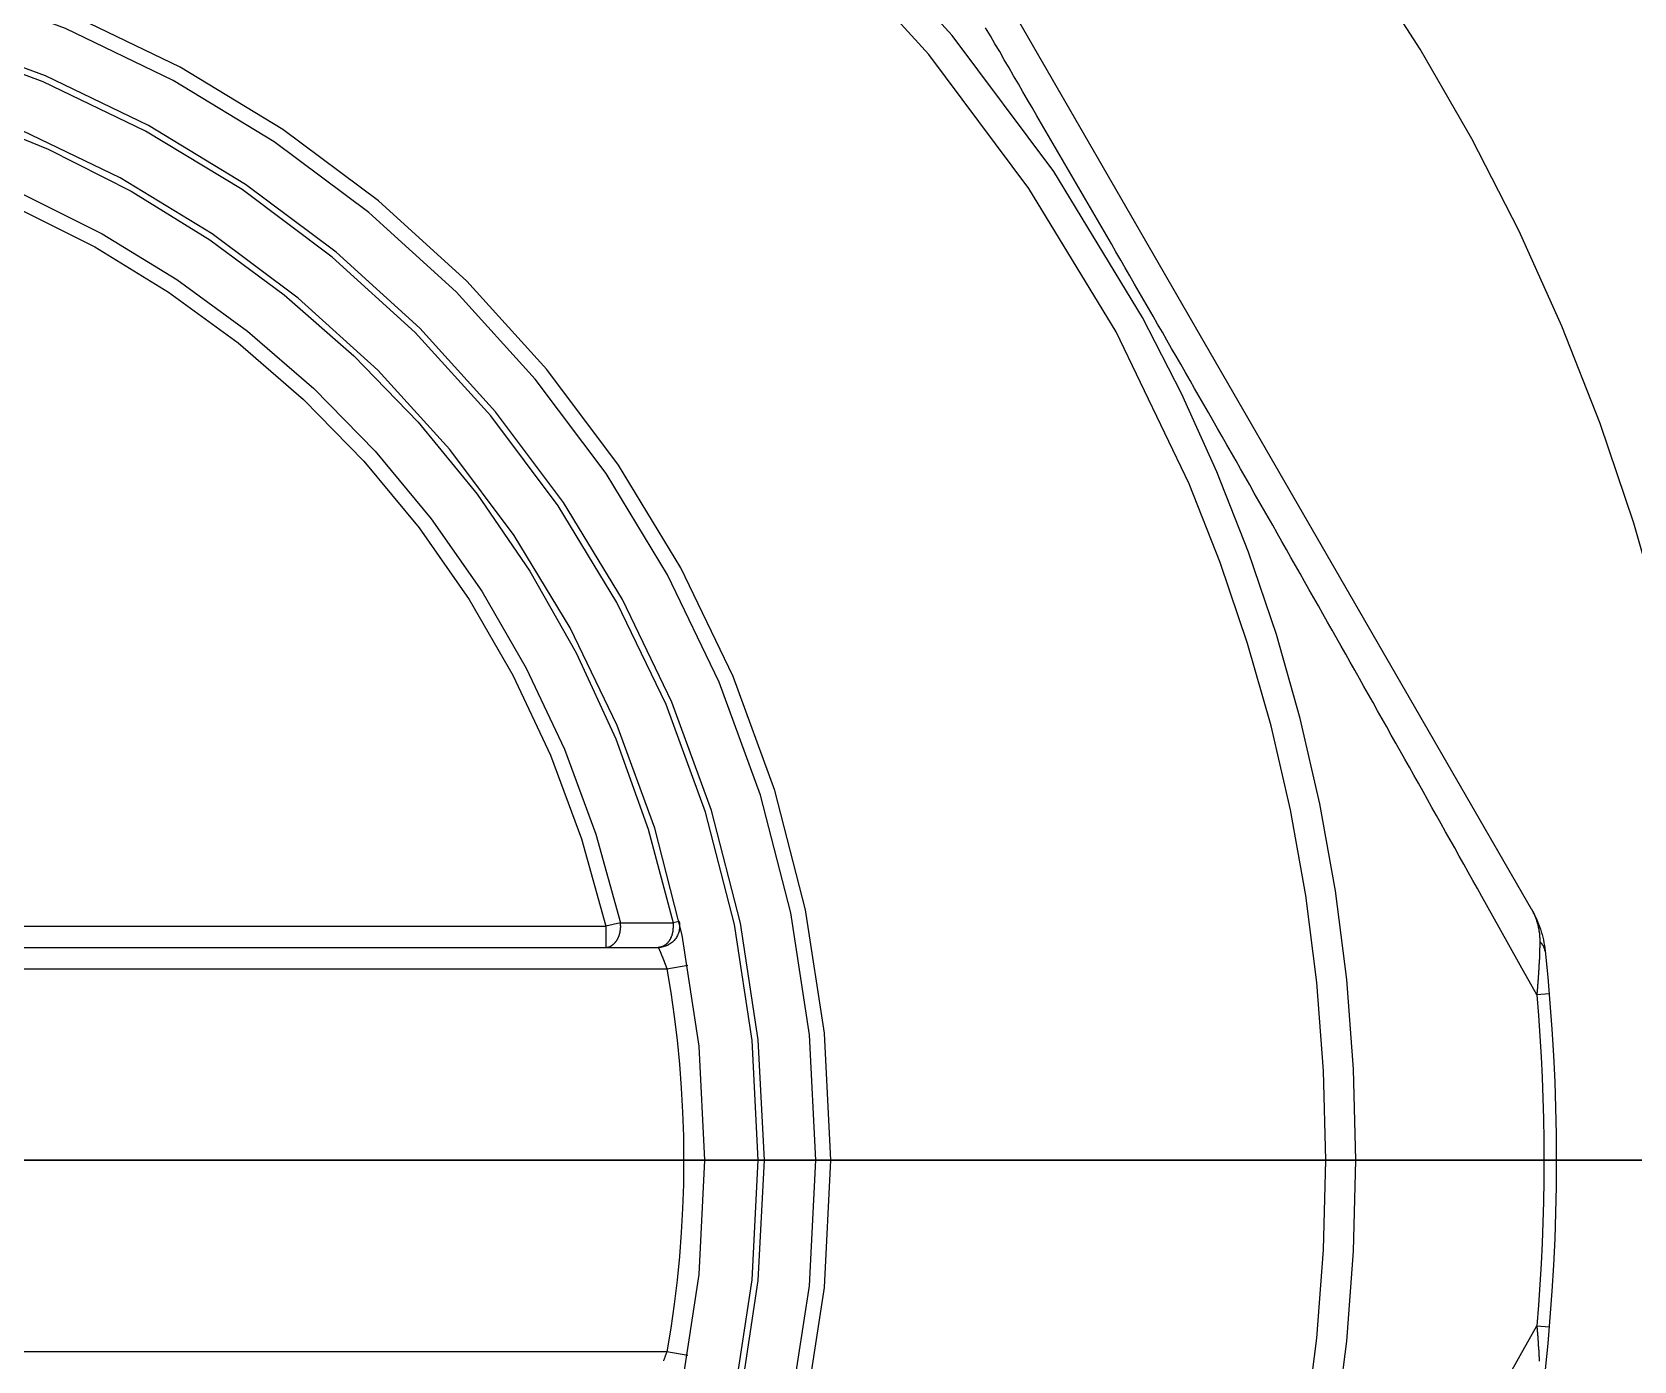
# Model space of a CAD drawing. Header units: millimetres. Extents: x 2213 to 82676, y 1050 to 28650.
# Drawn here: x 22680.98 to 22688.7, y 17291.39 to 17297.8 of the extents above; entities that cross this region are included whole.
import ezdxf

# ---------------------------------------------------------------- set-up
doc = ezdxf.new("R2010")
doc.units = ezdxf.units.MM
doc.header["$LTSCALE"] = 200
for name, pattern in [('CENTERX2', [101.6, 63.5, -12.7, 12.7, -12.7]), ('DASHDOT', [1, 0.5, -0.25, 0, -0.25]), ('DASHED', [0.75, 0.5, -0.25]), ('DGN4', [76.760163, 38.380082, -19.190041, 0, -19.190041])]:
    doc.linetypes.add(name, pattern=pattern)
doc.layers.add('A-FIX', color=5, linetype='Continuous')

# ---------------------------------------------------------------- blocks, each defined once
blk = doc.blocks.new('대변기 정면도')
at = {"linetype": 'DASHED'}
for p, q in [((14854.586, 31306.3703), (14858.2245, 31312.6723)), ((14854.7421, 31306.282), (14854.8252, 31306.4307)), ((14858.6969, 31306.3096), (14858.7262, 31306.3031)), ((14854.6405, 31306.0999), (14854.7421, 31306.282)), ((14858.8569, 31306.3035), (14858.7262, 31306.3031)), ((14858.9804, 31306.3039), (14858.8569, 31306.3035)), ((14858.9804, 31306.3039), (14859.0511, 31306.2876)), ((14859.0511, 31306.2876), (14859.0511, 31306.185)), ((14868.8723, 31306.2876), (14859.0512, 31306.2876)), ((14869.1266, 31306.185), (14858.7972, 31306.185)), ((14854.5602, 31305.9561), (14854.6405, 31306.0999)), ((14858.7565, 31306.0823), (14858.6554, 31306.1003)), ((14869.1668, 31306.0823), (14858.7563, 31306.0823)), ((14854.5003, 31305.9612), (14854.5602, 31305.9561)), ((14854.5602, 31304.3607), (14854.5003, 31304.3557)), ((14854.6402, 31304.2174), (14854.5602, 31304.3607)), ((14858.6554, 31304.2166), (14858.7565, 31304.2345)), ((14858.7569, 31304.2345), (14869.1675, 31304.2345)), ((14854.7416, 31304.0358), (14854.6402, 31304.2174))]:
    blk.add_line(p, q, dxfattribs=at)
at = {"linetype": 'DASHDOT'}
blk.add_line((14804.882, 31305.1584), (14954.1364, 31305.1584), dxfattribs=at)
at = {"linetype": 'DGN4', "lineweight": 0}
blk.add_line((14804.8824, 31305.1584), (14954.1368, 31305.1584), dxfattribs=at)
at = {"linetype": 'CENTERX2', "ltscale": 100}
blk.add_line((14956.5973, 31305.1584), (14819.236, 31305.1584), dxfattribs=at)
at = {"linetype": 'DASHED'}
for points in [[(14854.8249, 31306.4307), (14854.8469, 31306.4697), (14854.8689, 31306.5087), (14854.8909, 31306.5477), (14854.9129, 31306.5867), (14854.9339, 31306.6257), (14854.9559, 31306.6647), (14854.9779, 31306.7037), (14854.9999, 31306.7427), (14855.0219, 31306.7817), (14855.0439, 31306.8207), (14855.0659, 31306.8597), (14855.0869, 31306.8987), (14855.1089, 31306.9377), (14855.1309, 31306.9767), (14855.1529, 31307.0157), (14855.1749, 31307.0547), (14855.1969, 31307.0937), (14855.2189, 31307.1327), (14855.2409, 31307.1707), (14855.2619, 31307.2097), (14855.2839, 31307.2487), (14855.3059, 31307.2877), (14855.3279, 31307.3267), (14855.3499, 31307.3657), (14855.3719, 31307.4047), (14855.3939, 31307.4437), (14855.4159, 31307.4827), (14855.4379, 31307.5217), (14855.4599, 31307.5607), (14855.4819, 31307.5997), (14855.5039, 31307.6387), (14855.5259, 31307.6777), (14855.5479, 31307.7157), (14855.5699, 31307.7547), (14855.5919, 31307.7937), (14855.6139, 31307.8327), (14855.6359, 31307.8717), (14855.6579, 31307.9107), (14855.6799, 31307.9497), (14855.7019, 31307.9887), (14855.7239, 31308.0267), (14855.7459, 31308.0657), (14855.7679, 31308.1047), (14855.7899, 31308.1437), (14855.8119, 31308.1827), (14855.8339, 31308.2217), (14855.8559, 31308.2607), (14855.8779, 31308.2987), (14855.9009, 31308.3377), (14855.9229, 31308.3767), (14855.9449, 31308.4157), (14855.9669, 31308.4547), (14855.9889, 31308.4937), (14856.0109, 31308.5317), (14856.0329, 31308.5707), (14856.0559, 31308.6097), (14856.0779, 31308.6487), (14856.0999, 31308.6877), (14856.1219, 31308.7257), (14856.1439, 31308.7647), (14856.1659, 31308.8037), (14856.1889, 31308.8427), (14856.2109, 31308.8817), (14856.2329, 31308.9197), (14856.2549, 31308.9587), (14856.2769, 31308.9977), (14856.2999, 31309.0367), (14856.3219, 31309.0747), (14856.3439, 31309.1137), (14856.3659, 31309.1527), (14856.3889, 31309.1917), (14856.4109, 31309.2297), (14856.4329, 31309.2687), (14856.4559, 31309.3077), (14856.4779, 31309.3457), (14856.4999, 31309.3847), (14856.5229, 31309.4237), (14856.5449, 31309.4627), (14856.5669, 31309.5007), (14856.5899, 31309.5397), (14856.6119, 31309.5787), (14856.6339, 31309.6167), (14856.6569, 31309.6557), (14856.6789, 31309.6947), (14856.7019, 31309.7327), (14856.7239, 31309.7717), (14856.7459, 31309.8107), (14856.7689, 31309.8487), (14856.7909, 31309.8877), (14856.8139, 31309.9267), (14856.8359, 31309.9647), (14856.8589, 31310.0037), (14856.8809, 31310.0417), (14856.9039, 31310.0807), (14856.9259, 31310.1197), (14856.9489, 31310.1577), (14856.9709, 31310.1967), (14856.9939, 31310.2357), (14857.0159, 31310.2737), (14857.0389, 31310.3127), (14857.0609, 31310.3507), (14857.0839, 31310.3897), (14857.1059, 31310.4277), (14857.1289, 31310.4667), (14857.1509, 31310.5057), (14857.1739, 31310.5437), (14857.1959, 31310.5827), (14857.2189, 31310.6207)], [(14854.5859, 31306.3707), (14854.5859, 31306.3697), (14854.5849, 31306.3687), (14854.5849, 31306.3677), (14854.5839, 31306.3667), (14854.5839, 31306.3657), (14854.5829, 31306.3647), (14854.5829, 31306.3637), (14854.5819, 31306.3627), (14854.5819, 31306.3617), (14854.5809, 31306.3617), (14854.5809, 31306.3607), (14854.5799, 31306.3597), (14854.5799, 31306.3587), (14854.5789, 31306.3577), (14854.5789, 31306.3567), (14854.5779, 31306.3557), (14854.5779, 31306.3547), (14854.5769, 31306.3537), (14854.5769, 31306.3527), (14854.5769, 31306.3517), (14854.5759, 31306.3507), (14854.5759, 31306.3507), (14854.5749, 31306.3497), (14854.5749, 31306.3487), (14854.5739, 31306.3477), (14854.5739, 31306.3467), (14854.5729, 31306.3457), (14854.5729, 31306.3447), (14854.5729, 31306.3437), (14854.5719, 31306.3427), (14854.5719, 31306.3417), (14854.5709, 31306.3407), (14854.5709, 31306.3397), (14854.5709, 31306.3387), (14854.5699, 31306.3377), (14854.5699, 31306.3367), (14854.5689, 31306.3357), (14854.5689, 31306.3347), (14854.5689, 31306.3337), (14854.5679, 31306.3337), (14854.5679, 31306.3327), (14854.5669, 31306.3317), (14854.5669, 31306.3307), (14854.5669, 31306.3297), (14854.5659, 31306.3287), (14854.5659, 31306.3277), (14854.5659, 31306.3267), (14854.5649, 31306.3257), (14854.5649, 31306.3247), (14854.5639, 31306.3237), (14854.5639, 31306.3227), (14854.5639, 31306.3217), (14854.5629, 31306.3207), (14854.5629, 31306.3197), (14854.5629, 31306.3187), (14854.5619, 31306.3177), (14854.5619, 31306.3167), (14854.5619, 31306.3157), (14854.5609, 31306.3147), (14854.5609, 31306.3137), (14854.5609, 31306.3127), (14854.5609, 31306.3117), (14854.5599, 31306.3107), (14854.5599, 31306.3097), (14854.5599, 31306.3087), (14854.5589, 31306.3077), (14854.5589, 31306.3067), (14854.5589, 31306.3057), (14854.5579, 31306.3047), (14854.5579, 31306.3037), (14854.5579, 31306.3027), (14854.5579, 31306.3017), (14854.5569, 31306.3007), (14854.5569, 31306.2997), (14854.5569, 31306.2987), (14854.5569, 31306.2977), (14854.5559, 31306.2967), (14854.5559, 31306.2957), (14854.5559, 31306.2947), (14854.5559, 31306.2937), (14854.5549, 31306.2927), (14854.5549, 31306.2917), (14854.5549, 31306.2907), (14854.5549, 31306.2897), (14854.5539, 31306.2887), (14854.5539, 31306.2877), (14854.5539, 31306.2867), (14854.5539, 31306.2857), (14854.5529, 31306.2847), (14854.5529, 31306.2837), (14854.5529, 31306.2827), (14854.5529, 31306.2817), (14854.5529, 31306.2807), (14854.5519, 31306.2797), (14854.5519, 31306.2787), (14854.5519, 31306.2777), (14854.5519, 31306.2767), (14854.5519, 31306.2757), (14854.5509, 31306.2747), (14854.5509, 31306.2737), (14854.5509, 31306.2727), (14854.5509, 31306.2717), (14854.5509, 31306.2707), (14854.5499, 31306.2697), (14854.5499, 31306.2687), (14854.5499, 31306.2677), (14854.5499, 31306.2667), (14854.5499, 31306.2657), (14854.5499, 31306.2647), (14854.5499, 31306.2637), (14854.5489, 31306.2627), (14854.5489, 31306.2617), (14854.5489, 31306.2607), (14854.5489, 31306.2587), (14854.5489, 31306.2577), (14854.5489, 31306.2567), (14854.5489, 31306.2557), (14854.5479, 31306.2547), (14854.5479, 31306.2537), (14854.5479, 31306.2527), (14854.5479, 31306.2517), (14854.5479, 31306.2507), (14854.5479, 31306.2497), (14854.5479, 31306.2487), (14854.5479, 31306.2477), (14854.5479, 31306.2467), (14854.5469, 31306.2457), (14854.5469, 31306.2447), (14854.5469, 31306.2437), (14854.5469, 31306.2427), (14854.5469, 31306.2417), (14854.5469, 31306.2407), (14854.5469, 31306.2397), (14854.5469, 31306.2387), (14854.5469, 31306.2377), (14854.5469, 31306.2367), (14854.5469, 31306.2357), (14854.5469, 31306.2347), (14854.5469, 31306.2337), (14854.5459, 31306.2327), (14854.5459, 31306.2317), (14854.5459, 31306.2307), (14854.5459, 31306.2297), (14854.5459, 31306.2287), (14854.5459, 31306.2267), (14854.5459, 31306.2257), (14854.5459, 31306.2247), (14854.5459, 31306.2237), (14854.5459, 31306.2227), (14854.5459, 31306.2217), (14854.5459, 31306.2207), (14854.5459, 31306.2197), (14854.5459, 31306.2187), (14854.5459, 31306.2177), (14854.5459, 31306.2167), (14854.5459, 31306.2157), (14854.5459, 31306.2147), (14854.5459, 31306.2137), (14854.5459, 31306.2127)], [(14858.7259, 31306.3027), (14858.7259, 31306.3017), (14858.7259, 31306.3007), (14858.7259, 31306.3007), (14858.7259, 31306.2997), (14858.7259, 31306.2987), (14858.7259, 31306.2987), (14858.7259, 31306.2977), (14858.7259, 31306.2967), (14858.7259, 31306.2967), (14858.7259, 31306.2957), (14858.7259, 31306.2947), (14858.7259, 31306.2937), (14858.7259, 31306.2937), (14858.7259, 31306.2927), (14858.7259, 31306.2917), (14858.7259, 31306.2917), (14858.7259, 31306.2907), (14858.7259, 31306.2897), (14858.7259, 31306.2897), (14858.7259, 31306.2887), (14858.7259, 31306.2877), (14858.7259, 31306.2877), (14858.7259, 31306.2867), (14858.7259, 31306.2857), (14858.7259, 31306.2847), (14858.7259, 31306.2847), (14858.7259, 31306.2837), (14858.7259, 31306.2827), (14858.7259, 31306.2827), (14858.7259, 31306.2817), (14858.7259, 31306.2807), (14858.7259, 31306.2807), (14858.7259, 31306.2797), (14858.7259, 31306.2787), (14858.7259, 31306.2787), (14858.7259, 31306.2777), (14858.7269, 31306.2767), (14858.7269, 31306.2767), (14858.7269, 31306.2757), (14858.7269, 31306.2747), (14858.7269, 31306.2737), (14858.7269, 31306.2737), (14858.7269, 31306.2727), (14858.7269, 31306.2717), (14858.7269, 31306.2717), (14858.7269, 31306.2707), (14858.7269, 31306.2697), (14858.7269, 31306.2697), (14858.7269, 31306.2687), (14858.7269, 31306.2677), (14858.7269, 31306.2677), (14858.7269, 31306.2667), (14858.7279, 31306.2657), (14858.7279, 31306.2657), (14858.7279, 31306.2647), (14858.7279, 31306.2637), (14858.7279, 31306.2627), (14858.7279, 31306.2627), (14858.7279, 31306.2617), (14858.7279, 31306.2607), (14858.7279, 31306.2607), (14858.7289, 31306.2597), (14858.7289, 31306.2587), (14858.7289, 31306.2587), (14858.7289, 31306.2577), (14858.7289, 31306.2567), (14858.7289, 31306.2567), (14858.7289, 31306.2557), (14858.7289, 31306.2547), (14858.7299, 31306.2547), (14858.7299, 31306.2537), (14858.7299, 31306.2527), (14858.7299, 31306.2527), (14858.7299, 31306.2517), (14858.7299, 31306.2507), (14858.7309, 31306.2507), (14858.7309, 31306.2497), (14858.7309, 31306.2487), (14858.7309, 31306.2487), (14858.7309, 31306.2477), (14858.7309, 31306.2467), (14858.7319, 31306.2467), (14858.7319, 31306.2457), (14858.7319, 31306.2447), (14858.7319, 31306.2447), (14858.7319, 31306.2437), (14858.7329, 31306.2427), (14858.7329, 31306.2427), (14858.7329, 31306.2417), (14858.7329, 31306.2407), (14858.7339, 31306.2407), (14858.7339, 31306.2397), (14858.7339, 31306.2387), (14858.7339, 31306.2387), (14858.7349, 31306.2377), (14858.7349, 31306.2367), (14858.7349, 31306.2367), (14858.7349, 31306.2357), (14858.7359, 31306.2347), (14858.7359, 31306.2337), (14858.7359, 31306.2337), (14858.7369, 31306.2327), (14858.7369, 31306.2317), (14858.7369, 31306.2317), (14858.7379, 31306.2307), (14858.7379, 31306.2297), (14858.7379, 31306.2297), (14858.7389, 31306.2287), (14858.7389, 31306.2277), (14858.7389, 31306.2277), (14858.7389, 31306.2267), (14858.7399, 31306.2267), (14858.7399, 31306.2257), (14858.7399, 31306.2247), (14858.7409, 31306.2247), (14858.7409, 31306.2237), (14858.7409, 31306.2237), (14858.7419, 31306.2227), (14858.7419, 31306.2217), (14858.7429, 31306.2217), (14858.7429, 31306.2207), (14858.7429, 31306.2207), (14858.7439, 31306.2197), (14858.7439, 31306.2187), (14858.7439, 31306.2187), (14858.7449, 31306.2177), (14858.7449, 31306.2177), (14858.7449, 31306.2167), (14858.7459, 31306.2157), (14858.7459, 31306.2157), (14858.7469, 31306.2147), (14858.7469, 31306.2147), (14858.7469, 31306.2137), (14858.7479, 31306.2137), (14858.7479, 31306.2127), (14858.7489, 31306.2127), (14858.7489, 31306.2117), (14858.7499, 31306.2107), (14858.7499, 31306.2107), (14858.7499, 31306.2097), (14858.7509, 31306.2097), (14858.7509, 31306.2087), (14858.7519, 31306.2087), (14858.7519, 31306.2077), (14858.7529, 31306.2077), (14858.7529, 31306.2067), (14858.7539, 31306.2067), (14858.7539, 31306.2057), (14858.7539, 31306.2057), (14858.7549, 31306.2047), (14858.7549, 31306.2047), (14858.7559, 31306.2037), (14858.7559, 31306.2037), (14858.7569, 31306.2027), (14858.7569, 31306.2027), (14858.7579, 31306.2017)], [(14859.0509, 31306.1847), (14859.0499, 31306.1847), (14859.0489, 31306.1847), (14859.0479, 31306.1847), (14859.0479, 31306.1847), (14859.0469, 31306.1857), (14859.0459, 31306.1857), (14859.0449, 31306.1857), (14859.0439, 31306.1857), (14859.0429, 31306.1857), (14859.0419, 31306.1857), (14859.0409, 31306.1857), (14859.0399, 31306.1867), (14859.0389, 31306.1867), (14859.0379, 31306.1867), (14859.0369, 31306.1867), (14859.0369, 31306.1877), (14859.0359, 31306.1877), (14859.0349, 31306.1877), (14859.0339, 31306.1887), (14859.0329, 31306.1887), (14859.0319, 31306.1887), (14859.0309, 31306.1897), (14859.0299, 31306.1897), (14859.0289, 31306.1907), (14859.0289, 31306.1907), (14859.0279, 31306.1917), (14859.0269, 31306.1917), (14859.0259, 31306.1917), (14859.0249, 31306.1927), (14859.0239, 31306.1927), (14859.0239, 31306.1937), (14859.0229, 31306.1947), (14859.0219, 31306.1947), (14859.0209, 31306.1957), (14859.0199, 31306.1957), (14859.0189, 31306.1967), (14859.0189, 31306.1967), (14859.0179, 31306.1977), (14859.0169, 31306.1987), (14859.0159, 31306.1987), (14859.0159, 31306.1997), (14859.0149, 31306.1997), (14859.0139, 31306.2007), (14859.0129, 31306.2017), (14859.0129, 31306.2017), (14859.0119, 31306.2027), (14859.0109, 31306.2037), (14859.0099, 31306.2047), (14859.0099, 31306.2047), (14859.0089, 31306.2057), (14859.0079, 31306.2067), (14859.0079, 31306.2067), (14859.0069, 31306.2077), (14859.0059, 31306.2087), (14859.0049, 31306.2097), (14859.0049, 31306.2097), (14859.0039, 31306.2107), (14859.0039, 31306.2117), (14859.0029, 31306.2127), (14859.0019, 31306.2137), (14859.0019, 31306.2137), (14859.0009, 31306.2147), (14858.9999, 31306.2157), (14858.9999, 31306.2167), (14858.9989, 31306.2177), (14858.9989, 31306.2177), (14858.9979, 31306.2187), (14858.9979, 31306.2197), (14858.9969, 31306.2207), (14858.9959, 31306.2217), (14858.9959, 31306.2227), (14858.9949, 31306.2237), (14858.9949, 31306.2237), (14858.9939, 31306.2247), (14858.9939, 31306.2257), (14858.9929, 31306.2267), (14858.9929, 31306.2277), (14858.9919, 31306.2287), (14858.9919, 31306.2297), (14858.9919, 31306.2297), (14858.9909, 31306.2307), (14858.9909, 31306.2317), (14858.9899, 31306.2327), (14858.9899, 31306.2337), (14858.9889, 31306.2347), (14858.9889, 31306.2357), (14858.9889, 31306.2367), (14858.9879, 31306.2377), (14858.9879, 31306.2377), (14858.9879, 31306.2387), (14858.9869, 31306.2397), (14858.9869, 31306.2407), (14858.9869, 31306.2417), (14858.9859, 31306.2427), (14858.9859, 31306.2437), (14858.9859, 31306.2447), (14858.9849, 31306.2457), (14858.9849, 31306.2467), (14858.9849, 31306.2467), (14858.9839, 31306.2477), (14858.9839, 31306.2487), (14858.9839, 31306.2497), (14858.9839, 31306.2507), (14858.9829, 31306.2517), (14858.9829, 31306.2527), (14858.9829, 31306.2537), (14858.9829, 31306.2547), (14858.9829, 31306.2557), (14858.9819, 31306.2567), (14858.9819, 31306.2577), (14858.9819, 31306.2587), (14858.9819, 31306.2597), (14858.9819, 31306.2607), (14858.9809, 31306.2607), (14858.9809, 31306.2617), (14858.9809, 31306.2627), (14858.9809, 31306.2637), (14858.9809, 31306.2647), (14858.9809, 31306.2657), (14858.9809, 31306.2667), (14858.9799, 31306.2677), (14858.9799, 31306.2687), (14858.9799, 31306.2697), (14858.9799, 31306.2707), (14858.9799, 31306.2717), (14858.9799, 31306.2727), (14858.9799, 31306.2737), (14858.9799, 31306.2747), (14858.9799, 31306.2757), (14858.9799, 31306.2767), (14858.9799, 31306.2777), (14858.9799, 31306.2787), (14858.9799, 31306.2797), (14858.9799, 31306.2797), (14858.9799, 31306.2807), (14858.9789, 31306.2817), (14858.9789, 31306.2827), (14858.9789, 31306.2837), (14858.9789, 31306.2847), (14858.9789, 31306.2857), (14858.9789, 31306.2867), (14858.9789, 31306.2877), (14858.9799, 31306.2887), (14858.9799, 31306.2897), (14858.9799, 31306.2907), (14858.9799, 31306.2917), (14858.9799, 31306.2927), (14858.9799, 31306.2937), (14858.9799, 31306.2947), (14858.9799, 31306.2957), (14858.9799, 31306.2967), (14858.9799, 31306.2977), (14858.9799, 31306.2987), (14858.9799, 31306.2987), (14858.9799, 31306.2997), (14858.9799, 31306.3007), (14858.9799, 31306.3017), (14858.9799, 31306.3027), (14858.9809, 31306.3037)], [(14854.5199, 31306.1677), (14854.5199, 31306.1687), (14854.5199, 31306.1687), (14854.5199, 31306.1687), (14854.5199, 31306.1697), (14854.5199, 31306.1697), (14854.5209, 31306.1697), (14854.5209, 31306.1707), (14854.5209, 31306.1707), (14854.5209, 31306.1707), (14854.5209, 31306.1717), (14854.5209, 31306.1717), (14854.5209, 31306.1717), (14854.5209, 31306.1727), (14854.5209, 31306.1727), (14854.5209, 31306.1727), (14854.5209, 31306.1737), (14854.5209, 31306.1737), (14854.5209, 31306.1737), (14854.5209, 31306.1747), (14854.5209, 31306.1747), (14854.5209, 31306.1747), (14854.5219, 31306.1757), (14854.5219, 31306.1757), (14854.5219, 31306.1757), (14854.5219, 31306.1767), (14854.5219, 31306.1767), (14854.5219, 31306.1767), (14854.5219, 31306.1777), (14854.5219, 31306.1777), (14854.5219, 31306.1777), (14854.5219, 31306.1777), (14854.5219, 31306.1787), (14854.5219, 31306.1787), (14854.5229, 31306.1787), (14854.5229, 31306.1797), (14854.5229, 31306.1797), (14854.5229, 31306.1797), (14854.5229, 31306.1807), (14854.5229, 31306.1807), (14854.5229, 31306.1807), (14854.5229, 31306.1817), (14854.5229, 31306.1817), (14854.5239, 31306.1817), (14854.5239, 31306.1827), (14854.5239, 31306.1827), (14854.5239, 31306.1827), (14854.5239, 31306.1827), (14854.5239, 31306.1837), (14854.5239, 31306.1837), (14854.5239, 31306.1837), (14854.5249, 31306.1847), (14854.5249, 31306.1847), (14854.5249, 31306.1847), (14854.5249, 31306.1857), (14854.5249, 31306.1857), (14854.5249, 31306.1857), (14854.5249, 31306.1857), (14854.5249, 31306.1867), (14854.5259, 31306.1867), (14854.5259, 31306.1867), (14854.5259, 31306.1877), (14854.5259, 31306.1877), (14854.5259, 31306.1877), (14854.5259, 31306.1887), (14854.5259, 31306.1887), (14854.5269, 31306.1887), (14854.5269, 31306.1887), (14854.5269, 31306.1897), (14854.5269, 31306.1897), (14854.5269, 31306.1897), (14854.5269, 31306.1907), (14854.5279, 31306.1907), (14854.5279, 31306.1907), (14854.5279, 31306.1907), (14854.5279, 31306.1917), (14854.5279, 31306.1917), (14854.5279, 31306.1917), (14854.5289, 31306.1927), (14854.5289, 31306.1927), (14854.5289, 31306.1927), (14854.5289, 31306.1937), (14854.5289, 31306.1937), (14854.5289, 31306.1937), (14854.5299, 31306.1937), (14854.5299, 31306.1947), (14854.5299, 31306.1947), (14854.5299, 31306.1947), (14854.5299, 31306.1947), (14854.5309, 31306.1957), (14854.5309, 31306.1957), (14854.5309, 31306.1957), (14854.5309, 31306.1967), (14854.5309, 31306.1967), (14854.5309, 31306.1967), (14854.5319, 31306.1967), (14854.5319, 31306.1977), (14854.5319, 31306.1977), (14854.5319, 31306.1977), (14854.5319, 31306.1977), (14854.5329, 31306.1987), (14854.5329, 31306.1997), (14854.5329, 31306.1997), (14854.5339, 31306.1997), (14854.5339, 31306.1997), (14854.5339, 31306.2007), (14854.5339, 31306.2007), (14854.5339, 31306.2007), (14854.5349, 31306.2007), (14854.5349, 31306.2017), (14854.5349, 31306.2017), (14854.5349, 31306.2017), (14854.5359, 31306.2017), (14854.5359, 31306.2027), (14854.5359, 31306.2027), (14854.5359, 31306.2027), (14854.5359, 31306.2027), (14854.5369, 31306.2037), (14854.5369, 31306.2037), (14854.5369, 31306.2037), (14854.5369, 31306.2037), (14854.5379, 31306.2047), (14854.5379, 31306.2047), (14854.5379, 31306.2047), (14854.5379, 31306.2047), (14854.5379, 31306.2057), (14854.5389, 31306.2057), (14854.5389, 31306.2057), (14854.5389, 31306.2057), (14854.5389, 31306.2067), (14854.5399, 31306.2067), (14854.5399, 31306.2067), (14854.5399, 31306.2067), (14854.5399, 31306.2077), (14854.5399, 31306.2077), (14854.5409, 31306.2077), (14854.5409, 31306.2077), (14854.5409, 31306.2087), (14854.5409, 31306.2087), (14854.5419, 31306.2087), (14854.5419, 31306.2087), (14854.5419, 31306.2097), (14854.5419, 31306.2097), (14854.5429, 31306.2097), (14854.5429, 31306.2097), (14854.5429, 31306.2097), (14854.5429, 31306.2107), (14854.5439, 31306.2107), (14854.5439, 31306.2107), (14854.5439, 31306.2107), (14854.5439, 31306.2117), (14854.5449, 31306.2117), (14854.5449, 31306.2117), (14854.5449, 31306.2117), (14854.5449, 31306.2117), (14854.5459, 31306.2127)], [(14854.5459, 31306.2127), (14854.5459, 31306.2117), (14854.5459, 31306.2117), (14854.5459, 31306.2107), (14854.5459, 31306.2097), (14854.5459, 31306.2087), (14854.5459, 31306.2087), (14854.5459, 31306.2077), (14854.5459, 31306.2067), (14854.5459, 31306.2057), (14854.5459, 31306.2057), (14854.5459, 31306.2047), (14854.5459, 31306.2037), (14854.5459, 31306.2027), (14854.5459, 31306.2027), (14854.5459, 31306.2017), (14854.5459, 31306.2007), (14854.5459, 31306.1997), (14854.5459, 31306.1997), (14854.5459, 31306.1987), (14854.5459, 31306.1977), (14854.5459, 31306.1967), (14854.5459, 31306.1967), (14854.5459, 31306.1957), (14854.5459, 31306.1947), (14854.5459, 31306.1937), (14854.5459, 31306.1937), (14854.5459, 31306.1927), (14854.5459, 31306.1917), (14854.5459, 31306.1907), (14854.5459, 31306.1907), (14854.5459, 31306.1897), (14854.5459, 31306.1887), (14854.5459, 31306.1877), (14854.5459, 31306.1867), (14854.5459, 31306.1867), (14854.5459, 31306.1857), (14854.5459, 31306.1847), (14854.5459, 31306.1837), (14854.5459, 31306.1837), (14854.5469, 31306.1827), (14854.5469, 31306.1817), (14854.5469, 31306.1807), (14854.5469, 31306.1807), (14854.5469, 31306.1797), (14854.5469, 31306.1787), (14854.5469, 31306.1777), (14854.5469, 31306.1777), (14854.5469, 31306.1767), (14854.5469, 31306.1757), (14854.5469, 31306.1747), (14854.5469, 31306.1747), (14854.5469, 31306.1737), (14854.5469, 31306.1727), (14854.5469, 31306.1717), (14854.5469, 31306.1717), (14854.5469, 31306.1707), (14854.5469, 31306.1697), (14854.5469, 31306.1687), (14854.5469, 31306.1687), (14854.5469, 31306.1677), (14854.5469, 31306.1667), (14854.5469, 31306.1657), (14854.5469, 31306.1657), (14854.5469, 31306.1647), (14854.5469, 31306.1637), (14854.5469, 31306.1627), (14854.5469, 31306.1627), (14854.5469, 31306.1617), (14854.5469, 31306.1607), (14854.5469, 31306.1597), (14854.5469, 31306.1597), (14854.5469, 31306.1587), (14854.5469, 31306.1577), (14854.5469, 31306.1567), (14854.5469, 31306.1567), (14854.5469, 31306.1557), (14854.5469, 31306.1547), (14854.5469, 31306.1537), (14854.5469, 31306.1537), (14854.5469, 31306.1527), (14854.5469, 31306.1517), (14854.5469, 31306.1507), (14854.5479, 31306.1507), (14854.5479, 31306.1497), (14854.5479, 31306.1487), (14854.5479, 31306.1477), (14854.5479, 31306.1477), (14854.5479, 31306.1467), (14854.5479, 31306.1457), (14854.5479, 31306.1447), (14854.5479, 31306.1447), (14854.5479, 31306.1437), (14854.5479, 31306.1427), (14854.5479, 31306.1417), (14854.5479, 31306.1417), (14854.5479, 31306.1407), (14854.5479, 31306.1397), (14854.5479, 31306.1387), (14854.5479, 31306.1387), (14854.5479, 31306.1377), (14854.5479, 31306.1367), (14854.5479, 31306.1357), (14854.5479, 31306.1357), (14854.5479, 31306.1347), (14854.5479, 31306.1337), (14854.5479, 31306.1327), (14854.5479, 31306.1327), (14854.5479, 31306.1317), (14854.5479, 31306.1307), (14854.5479, 31306.1297), (14854.5479, 31306.1297), (14854.5479, 31306.1287), (14854.5479, 31306.1277), (14854.5479, 31306.1267), (14854.5489, 31306.1267), (14854.5489, 31306.1257), (14854.5489, 31306.1247), (14854.5489, 31306.1237), (14854.5489, 31306.1237), (14854.5489, 31306.1227), (14854.5489, 31306.1217), (14854.5489, 31306.1207), (14854.5489, 31306.1207), (14854.5489, 31306.1197), (14854.5489, 31306.1187), (14854.5489, 31306.1177), (14854.5489, 31306.1177), (14854.5489, 31306.1167), (14854.5489, 31306.1157), (14854.5489, 31306.1147), (14854.5489, 31306.1147), (14854.5489, 31306.1137), (14854.5489, 31306.1127), (14854.5489, 31306.1117), (14854.5489, 31306.1117), (14854.5489, 31306.1107), (14854.5489, 31306.1097), (14854.5489, 31306.1087), (14854.5489, 31306.1087), (14854.5489, 31306.1077), (14854.5489, 31306.1067), (14854.5499, 31306.1057), (14854.5499, 31306.1057), (14854.5499, 31306.1047), (14854.5499, 31306.1037), (14854.5499, 31306.1027), (14854.5499, 31306.1027), (14854.5499, 31306.1017), (14854.5499, 31306.1007), (14854.5499, 31306.0997), (14854.5499, 31306.0997), (14854.5499, 31306.0987), (14854.5499, 31306.0977), (14854.5499, 31306.0967), (14854.5499, 31306.0967), (14854.5499, 31306.0957), (14854.5499, 31306.0947), (14854.5499, 31306.0937)], [(14858.7969, 31306.1847), (14858.7979, 31306.1847), (14858.7969, 31306.1847), (14858.7969, 31306.1847), (14858.7969, 31306.1837), (14858.7969, 31306.1837), (14858.7959, 31306.1827), (14858.7959, 31306.1827), (14858.7959, 31306.1817), (14858.7959, 31306.1817), (14858.7949, 31306.1807), (14858.7949, 31306.1807), (14858.7949, 31306.1797), (14858.7949, 31306.1797), (14858.7949, 31306.1797), (14858.7939, 31306.1787), (14858.7939, 31306.1787), (14858.7939, 31306.1787), (14858.7939, 31306.1777), (14858.7939, 31306.1777), (14858.7939, 31306.1777), (14858.7939, 31306.1777), (14858.7939, 31306.1767), (14858.7939, 31306.1767), (14858.7939, 31306.1767), (14858.7939, 31306.1767), (14858.7929, 31306.1757), (14858.7929, 31306.1757), (14858.7929, 31306.1757), (14858.7929, 31306.1747), (14858.7929, 31306.1747), (14858.7929, 31306.1747), (14858.7929, 31306.1737), (14858.7929, 31306.1737), (14858.7919, 31306.1737), (14858.7919, 31306.1727), (14858.7919, 31306.1727), (14858.7919, 31306.1727), (14858.7919, 31306.1717), (14858.7919, 31306.1717), (14858.7909, 31306.1707), (14858.7909, 31306.1707), (14858.7909, 31306.1707), (14858.7909, 31306.1697), (14858.7909, 31306.1697), (14858.7909, 31306.1697), (14858.7899, 31306.1687), (14858.7899, 31306.1687), (14858.7899, 31306.1677), (14858.7899, 31306.1677), (14858.7899, 31306.1677), (14858.7899, 31306.1667), (14858.7889, 31306.1667), (14858.7889, 31306.1657), (14858.7889, 31306.1657), (14858.7889, 31306.1657), (14858.7889, 31306.1647), (14858.7889, 31306.1647), (14858.7879, 31306.1647), (14858.7879, 31306.1637), (14858.7879, 31306.1637), (14858.7879, 31306.1637), (14858.7879, 31306.1627), (14858.7879, 31306.1627), (14858.7869, 31306.1617), (14858.7869, 31306.1617), (14858.7869, 31306.1617), (14858.7869, 31306.1607), (14858.7869, 31306.1607), (14858.7869, 31306.1607), (14858.7869, 31306.1597), (14858.7859, 31306.1597), (14858.7859, 31306.1597), (14858.7859, 31306.1587), (14858.7859, 31306.1587), (14858.7859, 31306.1587), (14858.7859, 31306.1577), (14858.7859, 31306.1577), (14858.7849, 31306.1577), (14858.7849, 31306.1567), (14858.7849, 31306.1567), (14858.7849, 31306.1567), (14858.7849, 31306.1557), (14858.7849, 31306.1557), (14858.7849, 31306.1547), (14858.7839, 31306.1547), (14858.7839, 31306.1547), (14858.7839, 31306.1537), (14858.7839, 31306.1537), (14858.7839, 31306.1537), (14858.7839, 31306.1527), (14858.7839, 31306.1527), (14858.7839, 31306.1527), (14858.7829, 31306.1517), (14858.7829, 31306.1517), (14858.7829, 31306.1517), (14858.7829, 31306.1507), (14858.7829, 31306.1507), (14858.7829, 31306.1507), (14858.7829, 31306.1497), (14858.7819, 31306.1497), (14858.7819, 31306.1487), (14858.7819, 31306.1487), (14858.7819, 31306.1477), (14858.7819, 31306.1477), (14858.7819, 31306.1477), (14858.7809, 31306.1467), (14858.7809, 31306.1467), (14858.7809, 31306.1467), (14858.7809, 31306.1457), (14858.7809, 31306.1457), (14858.7809, 31306.1457), (14858.7809, 31306.1447), (14858.7799, 31306.1447), (14858.7799, 31306.1447), (14858.7799, 31306.1437), (14858.7799, 31306.1437), (14858.7799, 31306.1437), (14858.7799, 31306.1427), (14858.7799, 31306.1427), (14858.7789, 31306.1417), (14858.7789, 31306.1417), (14858.7789, 31306.1417), (14858.7789, 31306.1407), (14858.7789, 31306.1407), (14858.7789, 31306.1407), (14858.7789, 31306.1397), (14858.7779, 31306.1397), (14858.7779, 31306.1397), (14858.7779, 31306.1387), (14858.7779, 31306.1387), (14858.7779, 31306.1387), (14858.7779, 31306.1377), (14858.7779, 31306.1377), (14858.7769, 31306.1367), (14858.7769, 31306.1367), (14858.7769, 31306.1367), (14858.7769, 31306.1357), (14858.7769, 31306.1357), (14858.7769, 31306.1357), (14858.7769, 31306.1347), (14858.7759, 31306.1347), (14858.7759, 31306.1347), (14858.7759, 31306.1337), (14858.7759, 31306.1337), (14858.7759, 31306.1327), (14858.7759, 31306.1327), (14858.7759, 31306.1327), (14858.7749, 31306.1317), (14858.7749, 31306.1317), (14858.7749, 31306.1317), (14858.7749, 31306.1307), (14858.7749, 31306.1307), (14858.7749, 31306.1307), (14858.7749, 31306.1297), (14858.7739, 31306.1297), (14858.7739, 31306.1297), (14858.7739, 31306.1287), (14858.7739, 31306.1287), (14858.7739, 31306.1277), (14858.7739, 31306.1277), (14858.7739, 31306.1277), (14858.7729, 31306.1267), (14858.7729, 31306.1267), (14858.7729, 31306.1267), (14858.7729, 31306.1257), (14858.7729, 31306.1257), (14858.7729, 31306.1257), (14858.7729, 31306.1247), (14858.7719, 31306.1247), (14858.7719, 31306.1237), (14858.7719, 31306.1237), (14858.7719, 31306.1237), (14858.7719, 31306.1227), (14858.7719, 31306.1227), (14858.7719, 31306.1227), (14858.7709, 31306.1217), (14858.7709, 31306.1217), (14858.7709, 31306.1217), (14858.7709, 31306.1207), (14858.7709, 31306.1207), (14858.7709, 31306.1197), (14858.7709, 31306.1197), (14858.7699, 31306.1197), (14858.7699, 31306.1187), (14858.7699, 31306.1187), (14858.7699, 31306.1187), (14858.7699, 31306.1177), (14858.7699, 31306.1177), (14858.7699, 31306.1177), (14858.7689, 31306.1167), (14858.7689, 31306.1167), (14858.7689, 31306.1167), (14858.7689, 31306.1157), (14858.7689, 31306.1157), (14858.7689, 31306.1147), (14858.7689, 31306.1147), (14858.7679, 31306.1147), (14858.7679, 31306.1137), (14858.7679, 31306.1127), (14858.7679, 31306.1127), (14858.7679, 31306.1127), (14858.7669, 31306.1117), (14858.7669, 31306.1117), (14858.7669, 31306.1107), (14858.7669, 31306.1107), (14858.7669, 31306.1107), (14858.7669, 31306.1097), (14858.7669, 31306.1097), (14858.7669, 31306.1097), (14858.7659, 31306.1087), (14858.7659, 31306.1087), (14858.7659, 31306.1087), (14858.7659, 31306.1077), (14858.7659, 31306.1077), (14858.7659, 31306.1077), (14858.7659, 31306.1067), (14858.7649, 31306.1067), (14858.7649, 31306.1057), (14858.7649, 31306.1057), (14858.7649, 31306.1057), (14858.7649, 31306.1047), (14858.7649, 31306.1047), (14858.7649, 31306.1047), (14858.7649, 31306.1037), (14858.7639, 31306.1037), (14858.7639, 31306.1037), (14858.7639, 31306.1027), (14858.7639, 31306.1027), (14858.7639, 31306.1017), (14858.7639, 31306.1017), (14858.7639, 31306.1017), (14858.7629, 31306.1007), (14858.7629, 31306.1007), (14858.7629, 31306.1007), (14858.7629, 31306.0997), (14858.7629, 31306.0997), (14858.7629, 31306.0997), (14858.7629, 31306.0987), (14858.7629, 31306.0987), (14858.7619, 31306.0987), (14858.7619, 31306.0977), (14858.7619, 31306.0977), (14858.7619, 31306.0967), (14858.7619, 31306.0967), (14858.7619, 31306.0967), (14858.7619, 31306.0957), (14858.7609, 31306.0957), (14858.7609, 31306.0957), (14858.7609, 31306.0947), (14858.7609, 31306.0947), (14858.7609, 31306.0947), (14858.7609, 31306.0937), (14858.7609, 31306.0937), (14858.7609, 31306.0927), (14858.7599, 31306.0927), (14858.7599, 31306.0927), (14858.7599, 31306.0917), (14858.7599, 31306.0917), (14858.7599, 31306.0917), (14858.7599, 31306.0907), (14858.7599, 31306.0907), (14858.7599, 31306.0907), (14858.7589, 31306.0897), (14858.7589, 31306.0897), (14858.7589, 31306.0887), (14858.7589, 31306.0887), (14858.7589, 31306.0887), (14858.7589, 31306.0877), (14858.7589, 31306.0877), (14858.7579, 31306.0877), (14858.7579, 31306.0867), (14858.7579, 31306.0867), (14858.7579, 31306.0867), (14858.7579, 31306.0857), (14858.7579, 31306.0857), (14858.7579, 31306.0857), (14858.7579, 31306.0847), (14858.7569, 31306.0847), (14858.7569, 31306.0837), (14858.7569, 31306.0837), (14858.7569, 31306.0837), (14858.7569, 31306.0827)], [(14858.7579, 31306.2017), (14858.7589, 31306.2007), (14858.7589, 31306.2007), (14858.7589, 31306.2007), (14858.7589, 31306.2007), (14858.7599, 31306.2007), (14858.7599, 31306.1997), (14858.7599, 31306.1997), (14858.7599, 31306.1997), (14858.7609, 31306.1997), (14858.7609, 31306.1987), (14858.7609, 31306.1987), (14858.7609, 31306.1987), (14858.7619, 31306.1987), (14858.7619, 31306.1987), (14858.7619, 31306.1977), (14858.7619, 31306.1977), (14858.7629, 31306.1977), (14858.7629, 31306.1977), (14858.7629, 31306.1977), (14858.7629, 31306.1967), (14858.7639, 31306.1967), (14858.7639, 31306.1967), (14858.7639, 31306.1967), (14858.7649, 31306.1967), (14858.7649, 31306.1957), (14858.7649, 31306.1957), (14858.7649, 31306.1957), (14858.7659, 31306.1957), (14858.7659, 31306.1957), (14858.7659, 31306.1947), (14858.7669, 31306.1947), (14858.7669, 31306.1947), (14858.7669, 31306.1947), (14858.7669, 31306.1947), (14858.7679, 31306.1937), (14858.7679, 31306.1937), (14858.7679, 31306.1937), (14858.7689, 31306.1937), (14858.7689, 31306.1937), (14858.7689, 31306.1937), (14858.7689, 31306.1927), (14858.7699, 31306.1927), (14858.7699, 31306.1927), (14858.7699, 31306.1927), (14858.7709, 31306.1927), (14858.7709, 31306.1917), (14858.7709, 31306.1917), (14858.7719, 31306.1917), (14858.7719, 31306.1917), (14858.7719, 31306.1917), (14858.7719, 31306.1917), (14858.7729, 31306.1917), (14858.7729, 31306.1907), (14858.7729, 31306.1907), (14858.7739, 31306.1907), (14858.7739, 31306.1907), (14858.7739, 31306.1907), (14858.7749, 31306.1907), (14858.7749, 31306.1897), (14858.7749, 31306.1897), (14858.7759, 31306.1897), (14858.7759, 31306.1897), (14858.7759, 31306.1897), (14858.7769, 31306.1897), (14858.7769, 31306.1897), (14858.7769, 31306.1887), (14858.7769, 31306.1887), (14858.7779, 31306.1887), (14858.7779, 31306.1887), (14858.7779, 31306.1887), (14858.7789, 31306.1887), (14858.7789, 31306.1887), (14858.7789, 31306.1887), (14858.7799, 31306.1877), (14858.7799, 31306.1877), (14858.7799, 31306.1877), (14858.7809, 31306.1877), (14858.7809, 31306.1877), (14858.7809, 31306.1877), (14858.7819, 31306.1877), (14858.7819, 31306.1877), (14858.7819, 31306.1877), (14858.7829, 31306.1877), (14858.7829, 31306.1867), (14858.7829, 31306.1867), (14858.7839, 31306.1867), (14858.7839, 31306.1867), (14858.7839, 31306.1867), (14858.7849, 31306.1867), (14858.7849, 31306.1867), (14858.7849, 31306.1867), (14858.7859, 31306.1867), (14858.7859, 31306.1867), (14858.7859, 31306.1867), (14858.7869, 31306.1857), (14858.7869, 31306.1857), (14858.7869, 31306.1857), (14858.7879, 31306.1857), (14858.7889, 31306.1857), (14858.7889, 31306.1857), (14858.7889, 31306.1857), (14858.7899, 31306.1857), (14858.7899, 31306.1857), (14858.7899, 31306.1857), (14858.7909, 31306.1857), (14858.7909, 31306.1857), (14858.7909, 31306.1857), (14858.7919, 31306.1857), (14858.7919, 31306.1857), (14858.7919, 31306.1857), (14858.7929, 31306.1847), (14858.7929, 31306.1847), (14858.7929, 31306.1847), (14858.7939, 31306.1847), (14858.7939, 31306.1847), (14858.7939, 31306.1847), (14858.7949, 31306.1847), (14858.7949, 31306.1847), (14858.7949, 31306.1847), (14858.7959, 31306.1847), (14858.7959, 31306.1847), (14858.7959, 31306.1847), (14858.7969, 31306.1847)], [(14854.5539, 31304.2867), (14854.5539, 31304.2857), (14854.5539, 31304.2847), (14854.5539, 31304.2837), (14854.5539, 31304.2837), (14854.5539, 31304.2827), (14854.5539, 31304.2817), (14854.5539, 31304.2807), (14854.5539, 31304.2797), (14854.5539, 31304.2787), (14854.5539, 31304.2777), (14854.5539, 31304.2767), (14854.5539, 31304.2767), (14854.5539, 31304.2757), (14854.5529, 31304.2747), (14854.5529, 31304.2737), (14854.5529, 31304.2727), (14854.5529, 31304.2717), (14854.5529, 31304.2707), (14854.5529, 31304.2697), (14854.5529, 31304.2697), (14854.5529, 31304.2687), (14854.5529, 31304.2677), (14854.5529, 31304.2667), (14854.5529, 31304.2657), (14854.5529, 31304.2647), (14854.5529, 31304.2637), (14854.5529, 31304.2627), (14854.5529, 31304.2627), (14854.5529, 31304.2617), (14854.5519, 31304.2607), (14854.5519, 31304.2597), (14854.5519, 31304.2587), (14854.5519, 31304.2577), (14854.5519, 31304.2567), (14854.5519, 31304.2557), (14854.5519, 31304.2557), (14854.5519, 31304.2547), (14854.5519, 31304.2537), (14854.5519, 31304.2527), (14854.5519, 31304.2517), (14854.5519, 31304.2507), (14854.5519, 31304.2497), (14854.5519, 31304.2487), (14854.5519, 31304.2487), (14854.5519, 31304.2477), (14854.5519, 31304.2467), (14854.5519, 31304.2457), (14854.5509, 31304.2447), (14854.5509, 31304.2437), (14854.5509, 31304.2427), (14854.5509, 31304.2417), (14854.5509, 31304.2417), (14854.5509, 31304.2407), (14854.5509, 31304.2397), (14854.5509, 31304.2387), (14854.5509, 31304.2377), (14854.5509, 31304.2367), (14854.5509, 31304.2357), (14854.5509, 31304.2347), (14854.5509, 31304.2347), (14854.5509, 31304.2337), (14854.5509, 31304.2327), (14854.5509, 31304.2317), (14854.5509, 31304.2307), (14854.5509, 31304.2297), (14854.5509, 31304.2287), (14854.5499, 31304.2277), (14854.5499, 31304.2277), (14854.5499, 31304.2267), (14854.5499, 31304.2257), (14854.5499, 31304.2247), (14854.5499, 31304.2237), (14854.5499, 31304.2227), (14854.5499, 31304.2217), (14854.5499, 31304.2207), (14854.5499, 31304.2207), (14854.5499, 31304.2197), (14854.5499, 31304.2187), (14854.5499, 31304.2177), (14854.5499, 31304.2167), (14854.5499, 31304.2157), (14854.5499, 31304.2147), (14854.5499, 31304.2137), (14854.5499, 31304.2137), (14854.5499, 31304.2127), (14854.5499, 31304.2117), (14854.5499, 31304.2107), (14854.5489, 31304.2097), (14854.5489, 31304.2087), (14854.5489, 31304.2077), (14854.5489, 31304.2067), (14854.5489, 31304.2067), (14854.5489, 31304.2057), (14854.5489, 31304.2047), (14854.5489, 31304.2037), (14854.5489, 31304.2027), (14854.5489, 31304.2017), (14854.5489, 31304.2007), (14854.5489, 31304.1997), (14854.5489, 31304.1987), (14854.5489, 31304.1977), (14854.5489, 31304.1967), (14854.5489, 31304.1957), (14854.5489, 31304.1947), (14854.5489, 31304.1937), (14854.5489, 31304.1927), (14854.5489, 31304.1927), (14854.5489, 31304.1917), (14854.5489, 31304.1907), (14854.5479, 31304.1897)]]:
    blk.add_lwpolyline(points, dxfattribs=at)
at = {"linetype": 'Continuous'}
for radius in [21.0442, 18.6998]:
    blk.add_circle((14863.9619, 31305.1584), radius, dxfattribs=at)
at = {"linetype": 'DASHED'}
for radius in [10.3351, 8.5292, 8.384, 5.9965, 5.9239, 5.6761, 5.646, 5.3894]:
    blk.add_circle((14863.9619, 31305.1584), radius, dxfattribs=at)
at = {"linetype": 'Continuous'}
for radius, start, end in [(33.3628, 38.03057, 321.96943), (25.1775, 57.6319, 302.36819), (21.121, 9.88977, 350.11023)]:
    blk.add_arc((14863.9619, 31305.1584), radius, start, end, dxfattribs=at)
at = {"linetype": 'DASHED'}
for centre, radius, start, end in [((14863.9619, 31305.1584), 5.3593, 12.33302, 167.66704), ((14863.9619, 31305.1584), 5.1115, 12.94974, 167.05039), ((14863.9619, 31305.1584), 5.0389, 12.95054, 167.05005), ((14855.0305, 31306.1136), 0.5133, 150, 173.89551), ((14858.7972, 31306.2876), 0.1027, 167.66679, 270.00008), ((14863.9619, 31305.1584), 9.4956, 173.89551, 186.10449), ((14858.3434, 31306.3077), 3.7993, 183.23582, 184.24033), ((14863.9619, 31305.1584), 5.2867, 169.93593, 190.06532), ((14858.869, 31306.3457), 4.3264, 184.22634, 185.16586), ((14863.9619, 31305.1584), 9.4354, 175.15043, 184.84962), ((14858.8636, 31303.9714), 4.321, 174.83046, 175.81416), ((14860.1949, 31304.7452), 1.5263, 199.54789, 201.3125)]:
    blk.add_arc(centre, radius, start, end, dxfattribs=at)
blk.add_open_spline([(14952.1768, 31384.131), (14950.7147, 31415.5483), (14940.8654, 31432.0487), (14923.1374, 31446.6619), (14901.789, 31451.1417), (14860.9325, 31451.938), (14828.1982, 31437.3022), (14792.6594, 31387.4919), (14752.1605, 31289.0835), (14728.6849, 31212.8844), (14720.078, 31177.6402), (14736.6149, 31134.7586), (14736.6099, 31117.3863), (14818.2265, 31027.0979), (14900.7615, 31025.9001), (14924.5251, 31026.7948), (14943.8909, 31048.3876), (14949.6984, 31067.9417), (14949.6383, 31243.5449), (14953.639, 31352.7137), (14952.1768, 31384.131)], degree=3)

msp = doc.modelspace()

# ---------------------------------------------------------------- block references
at = {"layer": 'A-FIX', "xscale": -1}
msp.add_blockref('대변기 정면도', (37542.7951, -14012.7959), dxfattribs=at)

doc.saveas('drawing.dxf')
